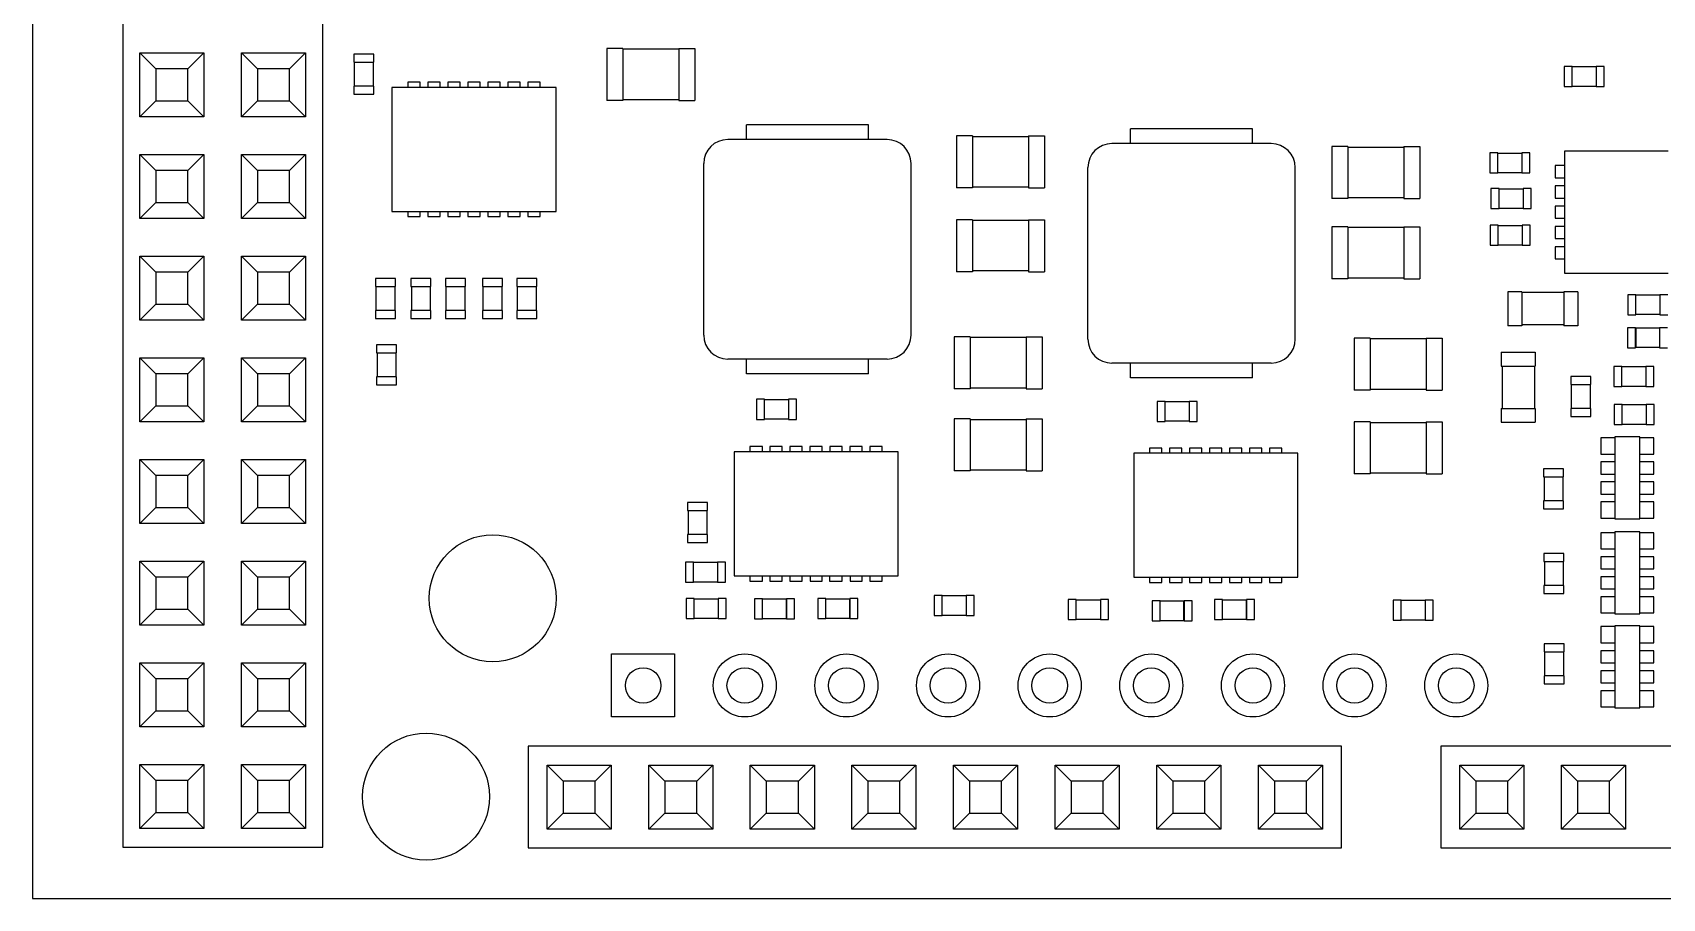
# Model space of a CAD drawing. Extents: x 0 to 723, y 0 to 367.
# Drawn here: x 577.7 to 629.4, y 255.1 to 282.6 of the extents above; entities that cross this region are included whole.
import ezdxf

# ---------------------------------------------------------------- set-up
doc = ezdxf.new("R2010")
doc.units = 0
doc.header["$MEASUREMENT"] = 0
doc.layers.get('0').update_dxf_attribs({"linetype": 'CONTINUOUS'})

msp = doc.modelspace()

# ---------------------------------------------------------------- linework, layer by layer
at = {"linetype": 'CONTINUOUS'}
for p, q in [((577.711, 364.936), (577.711, 255.081)), ((580.571, 314.771), (580.571, 256.706)), ((586.921, 256.706), (586.921, 314.771)), ((595.937, 282.056), (595.937, 280.405)), ((596.444, 282.056), (595.937, 282.056)), ((596.444, 282.056), (596.444, 280.405)), ((598.222, 282.031), (596.444, 282.031)), ((598.222, 282.056), (598.222, 280.405)), ((598.222, 282.056), (598.731, 282.056)), ((598.731, 282.056), (598.731, 280.405)), ((581.117, 279.884), (581.117, 281.916)), ((581.625, 281.408), (581.117, 281.916)), ((581.117, 281.916), (583.149, 281.916)), ((581.625, 281.408), (581.625, 280.392)), ((582.641, 281.408), (581.625, 281.408)), ((582.641, 281.408), (583.149, 281.916)), ((582.641, 280.392), (582.641, 281.408)), ((583.149, 281.916), (583.149, 279.884)), ((584.342, 281.916), (584.85, 281.408)), ((584.342, 281.916), (586.374, 281.916)), ((584.342, 279.884), (584.342, 281.916)), ((585.866, 281.408), (584.85, 281.408)), ((584.85, 281.408), (584.85, 280.392)), ((585.866, 281.408), (586.374, 281.916)), ((585.866, 280.392), (585.866, 281.408)), ((586.374, 281.916), (586.374, 279.884)), ((587.906, 281.881), (587.906, 281.627)), ((588.541, 281.881), (587.906, 281.881)), ((587.906, 281.627), (588.541, 281.627)), ((587.918, 281.627), (587.918, 280.865)), ((588.528, 280.865), (588.528, 281.627)), ((588.541, 281.627), (588.541, 281.881)), ((626.318, 281.487), (626.318, 280.852)), ((626.572, 281.487), (626.318, 281.487)), ((626.572, 280.852), (626.572, 281.487)), ((627.334, 281.474), (626.572, 281.474)), ((627.334, 281.487), (627.334, 280.852)), ((627.588, 281.487), (627.334, 281.487)), ((627.588, 280.852), (627.588, 281.487)), ((590.009, 280.989), (589.622, 280.989)), ((589.622, 280.989), (589.622, 280.822)), ((590.009, 280.822), (590.009, 280.989)), ((590.257, 280.989), (590.257, 280.822)), ((590.644, 280.989), (590.257, 280.989)), ((590.644, 280.822), (590.644, 280.989)), ((590.892, 280.989), (590.892, 280.822)), ((591.277, 280.989), (590.892, 280.989)), ((591.277, 280.822), (591.277, 280.989)), ((591.914, 280.989), (591.527, 280.989)), ((591.527, 280.989), (591.527, 280.822)), ((591.914, 280.822), (591.914, 280.989)), ((592.549, 280.989), (592.162, 280.989)), ((592.162, 280.989), (592.162, 280.822)), ((592.549, 280.822), (592.549, 280.989)), ((592.797, 280.989), (592.797, 280.822)), ((593.184, 280.989), (592.797, 280.989)), ((593.184, 280.822), (593.184, 280.989)), ((593.432, 280.989), (593.432, 280.822)), ((593.817, 280.989), (593.432, 280.989)), ((593.817, 280.822), (593.817, 280.989)), ((581.117, 279.884), (581.625, 280.392)), ((581.625, 280.392), (582.641, 280.392)), ((583.149, 279.884), (582.641, 280.392)), ((584.342, 279.884), (584.85, 280.392)), ((584.85, 280.392), (585.866, 280.392)), ((585.866, 280.392), (586.374, 279.884)), ((588.541, 280.865), (587.906, 280.865)), ((587.906, 280.865), (587.906, 280.611)), ((587.906, 280.611), (588.541, 280.611)), ((588.541, 280.611), (588.541, 280.865)), ((589.117, 280.822), (589.117, 276.885)), ((594.324, 280.822), (589.117, 280.822)), ((594.324, 276.885), (594.324, 280.822)), ((596.444, 280.405), (595.937, 280.405)), ((598.222, 280.431), (596.444, 280.431)), ((598.222, 280.405), (598.731, 280.405)), ((626.318, 280.852), (626.572, 280.852)), ((626.572, 280.864), (627.334, 280.864)), ((627.334, 280.852), (627.588, 280.852)), ((583.149, 279.884), (581.117, 279.884)), ((586.374, 279.884), (584.342, 279.884)), ((600.367, 279.166), (600.367, 279.634)), ((604.238, 279.634), (600.367, 279.634)), ((604.238, 279.166), (604.238, 279.634)), ((612.56, 279.037), (612.56, 279.505)), ((616.431, 279.505), (612.56, 279.505)), ((616.431, 279.037), (616.431, 279.505)), ((604.831, 279.166), (599.774, 279.166)), ((607.037, 279.283), (607.037, 277.632)), ((607.545, 279.283), (607.037, 279.283)), ((607.545, 279.283), (607.545, 277.632)), ((609.323, 279.257), (607.545, 279.257)), ((609.323, 279.283), (609.323, 277.632)), ((609.323, 279.283), (609.831, 279.283)), ((609.831, 279.283), (609.831, 277.632)), ((617.024, 279.037), (611.967, 279.037)), ((619.453, 278.945), (618.945, 278.945)), ((618.945, 278.945), (618.945, 277.294)), ((619.453, 278.945), (619.453, 277.294)), ((621.231, 278.919), (619.453, 278.919)), ((621.231, 278.945), (621.739, 278.945)), ((621.231, 278.945), (621.231, 277.294)), ((621.739, 278.945), (621.739, 277.294)), ((581.117, 278.69), (583.149, 278.69)), ((581.117, 276.658), (581.117, 278.69)), ((581.625, 278.182), (581.117, 278.69)), ((582.641, 278.182), (583.149, 278.69)), ((583.149, 278.69), (583.149, 276.658)), ((584.342, 278.69), (584.85, 278.182)), ((584.342, 278.69), (586.374, 278.69)), ((584.342, 276.658), (584.342, 278.69)), ((585.866, 278.182), (586.374, 278.69)), ((586.374, 278.69), (586.374, 276.658)), ((599.012, 272.961), (599.012, 278.404)), ((605.593, 272.961), (605.593, 278.404)), ((624.212, 278.74), (623.958, 278.74)), ((623.958, 278.74), (623.958, 278.105)), ((624.212, 278.105), (624.212, 278.74)), ((624.974, 278.727), (624.212, 278.727)), ((625.228, 278.74), (624.974, 278.74)), ((624.974, 278.74), (624.974, 278.105)), ((625.228, 278.105), (625.228, 278.74)), ((626.034, 278.344), (626.034, 277.956)), ((626.331, 278.344), (626.034, 278.344)), ((626.331, 278.795), (626.331, 274.924)), ((629.624, 278.795), (626.331, 278.795)), ((582.641, 278.182), (581.625, 278.182)), ((581.625, 278.182), (581.625, 277.166)), ((582.641, 277.166), (582.641, 278.182)), ((585.866, 278.182), (584.85, 278.182)), ((584.85, 278.182), (584.85, 277.166)), ((585.866, 277.166), (585.866, 278.182)), ((611.205, 272.832), (611.205, 278.275)), ((617.786, 272.832), (617.786, 278.275)), ((623.958, 278.105), (624.212, 278.105)), ((624.212, 278.118), (624.974, 278.118)), ((624.974, 278.105), (625.228, 278.105)), ((626.034, 277.956), (626.331, 277.956)), ((607.545, 277.632), (607.037, 277.632)), ((609.323, 277.657), (607.545, 277.657)), ((609.323, 277.632), (609.831, 277.632)), ((619.453, 277.294), (618.945, 277.294)), ((621.231, 277.319), (619.453, 277.319)), ((621.231, 277.294), (621.739, 277.294)), ((624.253, 277.608), (623.999, 277.608)), ((623.999, 277.608), (623.999, 276.973)), ((624.253, 276.973), (624.253, 277.608)), ((625.015, 277.595), (624.253, 277.595)), ((625.015, 277.608), (625.015, 276.973)), ((625.269, 277.608), (625.015, 277.608)), ((625.269, 276.973), (625.269, 277.608)), ((626.034, 277.698), (626.034, 277.311)), ((626.331, 277.698), (626.034, 277.698)), ((626.034, 277.311), (626.331, 277.311)), ((581.117, 276.658), (581.625, 277.166)), ((581.625, 277.166), (582.641, 277.166)), ((583.149, 276.658), (582.641, 277.166)), ((584.342, 276.658), (584.85, 277.166)), ((584.85, 277.166), (585.866, 277.166)), ((585.866, 277.166), (586.374, 276.658)), ((589.117, 276.885), (594.324, 276.885)), ((589.622, 276.885), (589.622, 276.719)), ((590.009, 276.719), (590.009, 276.885)), ((590.257, 276.885), (590.257, 276.719)), ((590.644, 276.719), (590.644, 276.885)), ((590.892, 276.885), (590.892, 276.719)), ((591.279, 276.719), (591.279, 276.885)), ((591.527, 276.885), (591.527, 276.719)), ((591.914, 276.719), (591.914, 276.885)), ((592.162, 276.885), (592.162, 276.719)), ((592.549, 276.719), (592.549, 276.885)), ((592.797, 276.885), (592.797, 276.719)), ((593.184, 276.719), (593.184, 276.885)), ((593.432, 276.885), (593.432, 276.719)), ((593.819, 276.719), (593.819, 276.885)), ((623.999, 276.973), (624.253, 276.973)), ((624.253, 276.985), (625.015, 276.985)), ((625.015, 276.973), (625.269, 276.973)), ((626.034, 277.053), (626.034, 276.666)), ((626.331, 277.053), (626.034, 277.053)), ((583.149, 276.658), (581.117, 276.658)), ((586.374, 276.658), (584.342, 276.658)), ((589.622, 276.719), (590.009, 276.719)), ((590.257, 276.719), (590.644, 276.719)), ((590.892, 276.719), (591.279, 276.719)), ((591.527, 276.719), (591.914, 276.719)), ((592.162, 276.719), (592.549, 276.719)), ((592.797, 276.719), (593.184, 276.719)), ((593.432, 276.719), (593.819, 276.719)), ((607.545, 276.622), (607.037, 276.622)), ((607.037, 276.622), (607.037, 274.971)), ((607.545, 276.622), (607.545, 274.971)), ((609.323, 276.597), (607.545, 276.597)), ((609.323, 276.622), (609.323, 274.971)), ((609.323, 276.622), (609.831, 276.622)), ((609.831, 276.622), (609.831, 274.971)), ((618.945, 276.396), (618.945, 274.745)), ((619.453, 276.396), (618.945, 276.396)), ((619.453, 276.396), (619.453, 274.745)), ((621.231, 276.371), (619.453, 276.371)), ((621.231, 276.396), (621.231, 274.745)), ((621.231, 276.396), (621.739, 276.396)), ((621.739, 276.396), (621.739, 274.745)), ((624.226, 276.446), (623.972, 276.446)), ((623.972, 276.446), (623.972, 275.811)), ((624.226, 275.811), (624.226, 276.446)), ((624.988, 276.433), (624.226, 276.433)), ((624.988, 276.446), (624.988, 275.811)), ((625.242, 276.446), (624.988, 276.446)), ((625.242, 275.811), (625.242, 276.446)), ((626.034, 276.666), (626.331, 276.666)), ((626.034, 276.408), (626.034, 276.021)), ((626.331, 276.408), (626.034, 276.408)), ((623.972, 275.811), (624.226, 275.811)), ((624.226, 275.824), (624.988, 275.824)), ((624.988, 275.811), (625.242, 275.811)), ((626.034, 276.021), (626.331, 276.021)), ((626.331, 275.763), (626.034, 275.763)), ((626.034, 275.763), (626.034, 275.376)), ((581.625, 274.956), (581.117, 275.464)), ((581.117, 275.464), (583.149, 275.464)), ((581.117, 273.432), (581.117, 275.464)), ((582.641, 274.956), (583.149, 275.464)), ((583.149, 275.464), (583.149, 273.432)), ((584.342, 275.464), (584.85, 274.956)), ((584.342, 275.464), (586.374, 275.464)), ((584.342, 273.432), (584.342, 275.464)), ((585.866, 274.956), (586.374, 275.464)), ((586.374, 275.464), (586.374, 273.432)), ((626.034, 275.376), (626.331, 275.376)), ((582.641, 274.956), (581.625, 274.956)), ((581.625, 274.956), (581.625, 273.94)), ((582.641, 273.94), (582.641, 274.956)), ((585.866, 274.956), (584.85, 274.956)), ((584.85, 274.956), (584.85, 273.94)), ((585.866, 273.94), (585.866, 274.956)), ((588.598, 274.753), (588.598, 274.499)), ((589.233, 274.753), (588.598, 274.753)), ((589.233, 274.499), (589.233, 274.753)), ((589.721, 274.758), (589.721, 274.504)), ((590.356, 274.758), (589.721, 274.758)), ((590.356, 274.504), (590.356, 274.758)), ((591.453, 274.758), (590.818, 274.758)), ((590.818, 274.758), (590.818, 274.504)), ((591.453, 274.504), (591.453, 274.758)), ((591.989, 274.759), (591.989, 274.505)), ((592.624, 274.759), (591.989, 274.759)), ((592.624, 274.505), (592.624, 274.759)), ((593.082, 274.753), (593.082, 274.499)), ((593.717, 274.753), (593.082, 274.753)), ((593.717, 274.499), (593.717, 274.753)), ((607.545, 274.971), (607.037, 274.971)), ((609.323, 274.997), (607.545, 274.997)), ((609.323, 274.971), (609.831, 274.971)), ((619.453, 274.745), (618.945, 274.745)), ((621.231, 274.771), (619.453, 274.771)), ((621.231, 274.745), (621.739, 274.745)), ((626.331, 274.924), (629.624, 274.924)), ((588.598, 274.499), (589.233, 274.499)), ((588.61, 274.499), (588.61, 273.737)), ((589.22, 273.737), (589.22, 274.499)), ((589.721, 274.504), (590.356, 274.504)), ((589.734, 274.504), (589.734, 273.742)), ((590.343, 273.742), (590.343, 274.504)), ((590.818, 274.504), (591.453, 274.504)), ((590.831, 274.504), (590.831, 273.742)), ((591.44, 273.742), (591.44, 274.504)), ((591.989, 274.505), (592.624, 274.505)), ((592.002, 274.505), (592.002, 273.743)), ((592.611, 273.743), (592.611, 274.505)), ((593.082, 274.499), (593.717, 274.499)), ((593.094, 274.499), (593.094, 273.737)), ((593.703, 273.737), (593.703, 274.499)), ((624.53, 274.338), (624.53, 273.259)), ((624.975, 274.338), (624.53, 274.338)), ((624.975, 274.338), (624.975, 273.259)), ((626.308, 274.313), (624.975, 274.313)), ((626.753, 274.338), (626.308, 274.338)), ((626.308, 274.338), (626.308, 273.259)), ((626.753, 274.338), (626.753, 273.259)), ((628.596, 274.242), (628.342, 274.242)), ((628.342, 274.242), (628.342, 273.607)), ((628.596, 273.607), (628.596, 274.242)), ((629.358, 274.23), (628.596, 274.23)), ((629.358, 274.242), (629.358, 273.607)), ((629.612, 274.242), (629.358, 274.242)), ((581.117, 273.432), (581.625, 273.94)), ((581.625, 273.94), (582.641, 273.94)), ((583.149, 273.432), (582.641, 273.94)), ((584.342, 273.432), (584.85, 273.94)), ((584.85, 273.94), (585.866, 273.94)), ((585.866, 273.94), (586.374, 273.432)), ((589.233, 273.737), (588.598, 273.737)), ((588.598, 273.737), (588.598, 273.483)), ((589.233, 273.483), (589.233, 273.737)), ((589.721, 273.742), (589.721, 273.488)), ((590.356, 273.742), (589.721, 273.742)), ((590.356, 273.488), (590.356, 273.742)), ((590.818, 273.742), (590.818, 273.488)), ((591.453, 273.742), (590.818, 273.742)), ((591.453, 273.488), (591.453, 273.742)), ((591.989, 273.743), (591.989, 273.489)), ((592.624, 273.743), (591.989, 273.743)), ((592.624, 273.489), (592.624, 273.743)), ((593.082, 273.737), (593.082, 273.483)), ((593.717, 273.737), (593.082, 273.737)), ((593.717, 273.483), (593.717, 273.737)), ((583.149, 273.432), (581.117, 273.432)), ((586.374, 273.432), (584.342, 273.432)), ((588.598, 273.483), (589.233, 273.483)), ((589.721, 273.488), (590.356, 273.488)), ((590.818, 273.488), (591.453, 273.488)), ((591.989, 273.489), (592.624, 273.489)), ((593.082, 273.483), (593.717, 273.483)), ((624.975, 273.259), (624.53, 273.259)), ((626.308, 273.284), (624.975, 273.284)), ((626.753, 273.259), (626.308, 273.259)), ((628.59, 273.192), (628.336, 273.192)), ((628.336, 273.192), (628.336, 272.557)), ((628.342, 273.607), (628.596, 273.607)), ((628.59, 272.557), (628.59, 273.192)), ((628.591, 273.183), (628.591, 272.574)), ((629.352, 273.183), (628.591, 273.183)), ((628.596, 273.62), (629.358, 273.62)), ((629.352, 273.192), (629.352, 272.557)), ((629.606, 273.192), (629.352, 273.192)), ((629.358, 273.607), (629.612, 273.607)), ((588.63, 272.656), (588.63, 272.402)), ((589.265, 272.656), (588.63, 272.656)), ((589.265, 272.402), (589.265, 272.656)), ((606.959, 272.905), (606.959, 271.254)), ((607.467, 272.905), (606.959, 272.905)), ((607.467, 272.905), (607.467, 271.254)), ((609.245, 272.879), (607.467, 272.879)), ((609.245, 272.905), (609.245, 271.254)), ((609.245, 272.905), (609.753, 272.905)), ((609.753, 272.905), (609.753, 271.254)), ((619.655, 272.863), (619.655, 271.212)), ((620.163, 272.863), (619.655, 272.863)), ((620.163, 272.863), (620.163, 271.212)), ((621.941, 272.838), (620.163, 272.838)), ((621.941, 272.863), (622.449, 272.863)), ((621.941, 272.863), (621.941, 271.212)), ((622.449, 272.863), (622.449, 271.212)), ((581.625, 271.73), (581.117, 272.238)), ((581.117, 272.238), (583.149, 272.238)), ((581.117, 270.206), (581.117, 272.238)), ((582.641, 271.73), (583.149, 272.238)), ((583.149, 272.238), (583.149, 270.206)), ((584.342, 270.206), (584.342, 272.238)), ((584.342, 272.238), (584.85, 271.73)), ((584.342, 272.238), (586.374, 272.238)), ((585.866, 271.73), (586.374, 272.238)), ((586.374, 272.238), (586.374, 270.206)), ((588.63, 272.402), (589.265, 272.402)), ((588.643, 272.402), (588.643, 271.64)), ((589.252, 271.64), (589.252, 272.402)), ((604.831, 272.199), (599.774, 272.199)), ((600.367, 271.731), (600.367, 272.199)), ((604.238, 271.731), (604.238, 272.199)), ((624.325, 272.413), (625.405, 272.413)), ((624.325, 272.413), (624.325, 271.969)), ((625.405, 272.413), (625.405, 271.969)), ((628.336, 272.557), (628.59, 272.557)), ((628.591, 272.574), (629.352, 272.574)), ((629.352, 272.557), (629.606, 272.557)), ((582.641, 271.73), (581.625, 271.73)), ((581.625, 271.73), (581.625, 270.714)), ((582.641, 270.714), (582.641, 271.73)), ((584.85, 271.73), (584.85, 270.714)), ((585.866, 271.73), (584.85, 271.73)), ((585.866, 270.714), (585.866, 271.73)), ((589.265, 271.64), (588.63, 271.64)), ((588.63, 271.64), (588.63, 271.386)), ((589.265, 271.386), (589.265, 271.64)), ((604.238, 271.731), (600.367, 271.731)), ((617.024, 272.07), (611.967, 272.07)), ((612.56, 271.602), (612.56, 272.07)), ((616.431, 271.602), (612.56, 271.602)), ((616.431, 271.602), (616.431, 272.07)), ((624.325, 271.969), (625.405, 271.969)), ((624.351, 271.969), (624.351, 270.635)), ((625.38, 271.969), (625.38, 270.635)), ((627.168, 271.646), (626.533, 271.646)), ((626.533, 271.646), (626.533, 271.392)), ((627.168, 271.392), (627.168, 271.646)), ((628.152, 271.967), (627.898, 271.967)), ((627.898, 271.967), (627.898, 271.332)), ((628.152, 271.332), (628.152, 271.967)), ((628.914, 271.954), (628.152, 271.954)), ((628.914, 271.967), (628.914, 271.332)), ((629.168, 271.967), (628.914, 271.967)), ((629.168, 271.332), (629.168, 271.967)), ((588.63, 271.386), (589.265, 271.386)), ((607.467, 271.254), (606.959, 271.254)), ((609.245, 271.279), (607.467, 271.279)), ((609.245, 271.254), (609.753, 271.254)), ((620.163, 271.212), (619.655, 271.212)), ((621.941, 271.238), (620.163, 271.238)), ((621.941, 271.212), (622.449, 271.212)), ((626.533, 271.392), (627.168, 271.392)), ((626.546, 271.392), (626.546, 270.63)), ((627.155, 270.63), (627.155, 271.392)), ((627.898, 271.332), (628.152, 271.332)), ((628.152, 271.344), (628.914, 271.344)), ((628.914, 271.332), (629.168, 271.332)), ((581.117, 270.206), (581.625, 270.714)), ((581.625, 270.714), (582.641, 270.714)), ((583.149, 270.206), (582.641, 270.714)), ((584.342, 270.206), (584.85, 270.714)), ((584.85, 270.714), (585.866, 270.714)), ((585.866, 270.714), (586.374, 270.206)), ((600.945, 270.921), (600.691, 270.921)), ((600.691, 270.921), (600.691, 270.286)), ((600.945, 270.286), (600.945, 270.921)), ((601.707, 270.908), (600.945, 270.908)), ((601.707, 270.921), (601.707, 270.286)), ((601.961, 270.921), (601.707, 270.921)), ((601.961, 270.286), (601.961, 270.921)), ((613.4, 270.856), (613.4, 270.221)), ((613.654, 270.856), (613.4, 270.856)), ((613.654, 270.221), (613.654, 270.856)), ((614.416, 270.844), (613.654, 270.844)), ((614.416, 270.856), (614.416, 270.221)), ((614.67, 270.856), (614.416, 270.856)), ((614.67, 270.221), (614.67, 270.856)), ((624.325, 270.635), (624.325, 270.191)), ((624.325, 270.635), (625.405, 270.635)), ((625.405, 270.635), (625.405, 270.191)), ((626.533, 270.63), (626.533, 270.376)), ((627.168, 270.63), (626.533, 270.63)), ((627.168, 270.376), (627.168, 270.63)), ((628.159, 270.758), (627.905, 270.758)), ((627.905, 270.758), (627.905, 270.123)), ((628.159, 270.123), (628.159, 270.758)), ((628.921, 270.745), (628.159, 270.745)), ((628.921, 270.758), (628.921, 270.123)), ((629.175, 270.758), (628.921, 270.758)), ((629.175, 270.123), (629.175, 270.758)), ((583.149, 270.206), (581.117, 270.206)), ((586.374, 270.206), (584.342, 270.206)), ((600.691, 270.286), (600.945, 270.286)), ((600.945, 270.298), (601.707, 270.298)), ((601.707, 270.286), (601.961, 270.286)), ((607.467, 270.3), (606.959, 270.3)), ((606.959, 270.3), (606.959, 268.649)), ((607.467, 270.3), (607.467, 268.649)), ((609.245, 270.274), (607.467, 270.274)), ((609.245, 270.3), (609.753, 270.3)), ((609.245, 270.3), (609.245, 268.649)), ((609.753, 270.3), (609.753, 268.649)), ((613.4, 270.221), (613.654, 270.221)), ((613.654, 270.234), (614.416, 270.234)), ((614.416, 270.221), (614.67, 270.221)), ((619.655, 270.203), (619.655, 268.552)), ((620.163, 270.203), (619.655, 270.203)), ((620.163, 270.203), (620.163, 268.552)), ((621.941, 270.178), (620.163, 270.178)), ((621.941, 270.203), (621.941, 268.552)), ((621.941, 270.203), (622.449, 270.203)), ((622.449, 270.203), (622.449, 268.552)), ((624.325, 270.191), (625.405, 270.191)), ((626.533, 270.376), (627.168, 270.376)), ((627.905, 270.123), (628.159, 270.123)), ((628.159, 270.135), (628.921, 270.135)), ((628.921, 270.123), (629.175, 270.123)), ((627.485, 269.701), (627.485, 269.184)), ((627.929, 269.701), (627.485, 269.701)), ((628.725, 269.728), (627.929, 269.728)), ((627.929, 269.728), (627.929, 267.123)), ((628.725, 267.123), (628.725, 269.728)), ((629.169, 269.701), (628.725, 269.701)), ((629.169, 269.184), (629.169, 269.701)), ((581.625, 268.505), (581.117, 269.013)), ((581.117, 269.013), (583.149, 269.013)), ((581.117, 266.981), (581.117, 269.013)), ((582.641, 268.505), (583.149, 269.013)), ((583.149, 269.013), (583.149, 266.981)), ((584.342, 266.981), (584.342, 269.013)), ((584.342, 269.013), (584.85, 268.505)), ((584.342, 269.013), (586.374, 269.013)), ((585.866, 268.505), (586.374, 269.013)), ((586.374, 269.013), (586.374, 266.981)), ((599.974, 269.257), (599.974, 265.32)), ((605.181, 269.257), (599.974, 269.257)), ((600.479, 269.423), (600.479, 269.257)), ((600.875, 269.423), (600.479, 269.423)), ((600.875, 269.257), (600.875, 269.423)), ((601.114, 269.423), (601.114, 269.257)), ((601.501, 269.423), (601.114, 269.423)), ((601.501, 269.257), (601.501, 269.423)), ((601.749, 269.423), (601.749, 269.257)), ((602.139, 269.423), (601.749, 269.423)), ((602.139, 269.257), (602.139, 269.423)), ((602.771, 269.423), (602.384, 269.423)), ((602.384, 269.423), (602.384, 269.257)), ((602.771, 269.257), (602.771, 269.423)), ((603.406, 269.423), (603.019, 269.423)), ((603.019, 269.423), (603.019, 269.257)), ((603.406, 269.257), (603.406, 269.423)), ((603.654, 269.423), (603.654, 269.257)), ((604.041, 269.423), (603.654, 269.423)), ((604.041, 269.257), (604.041, 269.423)), ((604.289, 269.423), (604.289, 269.257)), ((604.675, 269.423), (604.289, 269.423)), ((604.675, 269.257), (604.675, 269.423)), ((605.181, 265.32), (605.181, 269.257)), ((612.659, 269.21), (612.659, 265.273)), ((617.866, 269.21), (612.659, 269.21)), ((613.164, 269.376), (613.164, 269.21)), ((613.551, 269.376), (613.164, 269.376)), ((613.551, 269.21), (613.551, 269.376)), ((613.799, 269.376), (613.799, 269.21)), ((614.186, 269.376), (613.799, 269.376)), ((614.186, 269.21), (614.186, 269.376)), ((614.821, 269.376), (614.434, 269.376)), ((614.434, 269.376), (614.434, 269.21)), ((614.821, 269.21), (614.821, 269.376)), ((615.069, 269.376), (615.069, 269.21)), ((615.456, 269.376), (615.069, 269.376)), ((615.456, 269.21), (615.456, 269.376)), ((615.704, 269.376), (615.704, 269.21)), ((616.091, 269.376), (615.704, 269.376)), ((616.091, 269.21), (616.091, 269.376)), ((616.726, 269.376), (616.339, 269.376)), ((616.339, 269.376), (616.339, 269.21)), ((616.726, 269.21), (616.726, 269.376)), ((616.974, 269.376), (616.974, 269.21)), ((617.359, 269.376), (616.974, 269.376)), ((617.359, 269.21), (617.359, 269.376)), ((617.866, 265.273), (617.866, 269.21)), ((627.485, 269.184), (627.929, 269.184)), ((628.725, 269.184), (629.169, 269.184)), ((582.641, 268.505), (581.625, 268.505)), ((581.625, 268.505), (581.625, 267.489)), ((582.641, 267.489), (582.641, 268.505)), ((584.85, 268.505), (584.85, 267.489)), ((585.866, 268.505), (584.85, 268.505)), ((585.866, 267.489), (585.866, 268.505)), ((607.467, 268.649), (606.959, 268.649)), ((609.245, 268.674), (607.467, 268.674)), ((609.245, 268.649), (609.753, 268.649)), ((620.163, 268.552), (619.655, 268.552)), ((621.941, 268.577), (620.163, 268.577)), ((621.941, 268.552), (622.449, 268.552)), ((625.67, 268.715), (625.67, 268.461)), ((626.305, 268.715), (625.67, 268.715)), ((626.305, 268.461), (626.305, 268.715)), ((627.485, 268.936), (627.485, 268.549)), ((627.929, 268.936), (627.485, 268.936)), ((627.485, 268.549), (627.929, 268.549)), ((629.169, 268.936), (628.725, 268.936)), ((628.725, 268.549), (629.169, 268.549)), ((629.169, 268.549), (629.169, 268.936)), ((625.67, 268.461), (626.305, 268.461)), ((625.683, 268.461), (625.683, 267.699)), ((626.292, 267.699), (626.292, 268.461)), ((627.485, 268.301), (627.485, 267.914)), ((627.929, 268.301), (627.485, 268.301)), ((629.169, 268.301), (628.725, 268.301)), ((629.169, 267.914), (629.169, 268.301)), ((581.117, 266.981), (581.625, 267.489)), ((581.625, 267.489), (582.641, 267.489)), ((583.149, 266.981), (582.641, 267.489)), ((584.342, 266.981), (584.85, 267.489)), ((584.85, 267.489), (585.866, 267.489)), ((585.866, 267.489), (586.374, 266.981)), ((598.501, 267.647), (598.501, 267.393)), ((599.136, 267.647), (598.501, 267.647)), ((599.136, 267.393), (599.136, 267.647)), ((625.67, 267.699), (625.67, 267.445)), ((626.305, 267.699), (625.67, 267.699)), ((625.67, 267.445), (626.305, 267.445)), ((626.305, 267.445), (626.305, 267.699)), ((627.485, 267.914), (627.929, 267.914)), ((627.485, 267.668), (627.485, 267.152)), ((627.929, 267.668), (627.485, 267.668)), ((628.725, 267.914), (629.169, 267.914)), ((629.169, 267.668), (628.725, 267.668)), ((629.169, 267.152), (629.169, 267.668)), ((583.149, 266.981), (581.117, 266.981)), ((586.374, 266.981), (584.342, 266.981)), ((598.501, 267.393), (599.136, 267.393)), ((598.514, 267.393), (598.514, 266.631)), ((599.123, 266.631), (599.123, 267.393)), ((627.485, 267.152), (627.929, 267.152)), ((627.929, 267.123), (628.725, 267.123)), ((628.725, 267.152), (629.169, 267.152)), ((598.501, 266.631), (598.501, 266.377)), ((599.136, 266.631), (598.501, 266.631)), ((599.136, 266.377), (599.136, 266.631)), ((627.929, 266.689), (627.485, 266.689)), ((627.485, 266.689), (627.485, 266.173)), ((628.725, 266.716), (627.929, 266.716)), ((627.929, 266.716), (627.929, 264.112)), ((628.725, 264.112), (628.725, 266.716)), ((629.169, 266.689), (628.725, 266.689)), ((629.169, 266.173), (629.169, 266.689)), ((598.501, 266.377), (599.136, 266.377)), ((625.679, 266.032), (625.679, 265.778)), ((626.314, 266.032), (625.679, 266.032)), ((626.314, 265.778), (626.314, 266.032)), ((627.485, 266.173), (627.929, 266.173)), ((627.485, 265.925), (627.485, 265.538)), ((627.929, 265.925), (627.485, 265.925)), ((628.725, 266.173), (629.169, 266.173)), ((629.169, 265.925), (628.725, 265.925)), ((629.169, 265.538), (629.169, 265.925)), ((581.625, 265.279), (581.117, 265.787)), ((581.117, 265.787), (583.149, 265.787)), ((581.117, 263.755), (581.117, 265.787)), ((582.641, 265.279), (583.149, 265.787)), ((583.149, 265.787), (583.149, 263.755)), ((584.342, 263.755), (584.342, 265.787)), ((584.342, 265.787), (584.85, 265.279)), ((584.342, 265.787), (586.374, 265.787)), ((585.866, 265.279), (586.374, 265.787)), ((586.374, 265.787), (586.374, 263.755)), ((598.687, 265.75), (598.433, 265.75)), ((598.433, 265.75), (598.433, 265.115)), ((598.687, 265.115), (598.687, 265.75)), ((599.449, 265.737), (598.687, 265.737)), ((599.449, 265.75), (599.449, 265.115)), ((599.703, 265.75), (599.449, 265.75)), ((599.703, 265.115), (599.703, 265.75)), ((625.679, 265.778), (626.314, 265.778)), ((625.692, 265.778), (625.692, 265.016)), ((626.301, 265.016), (626.301, 265.778)), ((627.485, 265.538), (627.929, 265.538)), ((628.725, 265.538), (629.169, 265.538)), ((582.641, 265.279), (581.625, 265.279)), ((581.625, 265.279), (581.625, 264.263)), ((582.641, 264.263), (582.641, 265.279)), ((584.85, 265.279), (584.85, 264.263)), ((585.866, 265.279), (584.85, 265.279)), ((585.866, 264.263), (585.866, 265.279)), ((598.433, 265.115), (598.687, 265.115)), ((598.687, 265.127), (599.449, 265.127)), ((599.449, 265.115), (599.703, 265.115)), ((599.974, 265.32), (605.181, 265.32)), ((600.479, 265.32), (600.479, 265.153)), ((600.479, 265.153), (600.875, 265.153)), ((600.875, 265.153), (600.875, 265.32)), ((601.113, 265.32), (601.113, 265.153)), ((601.113, 265.153), (601.501, 265.153)), ((601.501, 265.153), (601.501, 265.32)), ((601.749, 265.32), (601.749, 265.153)), ((601.749, 265.153), (602.136, 265.153)), ((602.136, 265.153), (602.136, 265.32)), ((602.392, 265.32), (602.392, 265.153)), ((602.392, 265.153), (602.771, 265.153)), ((602.771, 265.153), (602.771, 265.32)), ((603.007, 265.32), (603.007, 265.153)), ((603.007, 265.153), (603.406, 265.153)), ((603.406, 265.153), (603.406, 265.32)), ((603.656, 265.32), (603.656, 265.153)), ((603.656, 265.153), (604.041, 265.153)), ((604.041, 265.153), (604.041, 265.32)), ((604.289, 265.32), (604.289, 265.153)), ((604.289, 265.153), (604.676, 265.153)), ((604.676, 265.153), (604.676, 265.32)), ((612.659, 265.273), (617.866, 265.273)), ((613.164, 265.273), (613.164, 265.106)), ((613.164, 265.106), (613.552, 265.106)), ((613.552, 265.106), (613.552, 265.273)), ((613.799, 265.273), (613.799, 265.106)), ((613.799, 265.106), (614.192, 265.106)), ((614.192, 265.106), (614.192, 265.273)), ((614.434, 265.273), (614.434, 265.106)), ((614.434, 265.106), (614.821, 265.106)), ((614.821, 265.106), (614.821, 265.273)), ((615.069, 265.273), (615.069, 265.106)), ((615.069, 265.106), (615.456, 265.106)), ((615.456, 265.106), (615.456, 265.273)), ((615.704, 265.273), (615.704, 265.106)), ((615.704, 265.106), (616.091, 265.106)), ((616.091, 265.106), (616.091, 265.273)), ((616.339, 265.273), (616.339, 265.106)), ((616.339, 265.106), (616.726, 265.106)), ((616.726, 265.106), (616.726, 265.273)), ((616.974, 265.273), (616.974, 265.106)), ((616.974, 265.106), (617.359, 265.106)), ((617.359, 265.106), (617.359, 265.273)), ((625.679, 265.016), (625.679, 264.762)), ((626.314, 265.016), (625.679, 265.016)), ((626.314, 264.762), (626.314, 265.016)), ((627.929, 265.29), (627.485, 265.29)), ((627.485, 265.29), (627.485, 264.903)), ((627.485, 264.903), (627.929, 264.903)), ((629.169, 265.29), (628.725, 265.29)), ((628.725, 264.903), (629.169, 264.903)), ((629.169, 264.903), (629.169, 265.29)), ((598.455, 264.596), (598.455, 263.961)), ((598.709, 264.596), (598.455, 264.596)), ((598.709, 263.961), (598.709, 264.596)), ((599.471, 264.583), (598.709, 264.583)), ((599.725, 264.596), (599.471, 264.596)), ((599.471, 264.596), (599.471, 263.961)), ((599.725, 263.961), (599.725, 264.596)), ((600.881, 264.588), (600.627, 264.588)), ((600.627, 264.588), (600.627, 263.953)), ((600.881, 263.953), (600.881, 264.588)), ((601.642, 264.576), (600.881, 264.576)), ((601.642, 263.966), (601.642, 264.576)), ((601.643, 264.588), (601.643, 263.953)), ((601.897, 264.588), (601.643, 264.588)), ((601.897, 263.953), (601.897, 264.588)), ((602.636, 264.596), (602.636, 263.961)), ((602.89, 264.596), (602.636, 264.596)), ((602.89, 263.961), (602.89, 264.596)), ((603.651, 264.583), (602.89, 264.583)), ((603.651, 263.974), (603.651, 264.583)), ((603.906, 264.596), (603.652, 264.596)), ((603.652, 264.596), (603.652, 263.961)), ((603.906, 263.961), (603.906, 264.596)), ((606.323, 264.693), (606.323, 264.058)), ((606.577, 264.693), (606.323, 264.693)), ((606.577, 264.058), (606.577, 264.693)), ((607.339, 264.68), (606.577, 264.68)), ((607.593, 264.693), (607.339, 264.693)), ((607.339, 264.693), (607.339, 264.058)), ((607.593, 264.058), (607.593, 264.693)), ((610.584, 264.564), (610.584, 263.929)), ((610.838, 264.564), (610.584, 264.564)), ((610.838, 263.929), (610.838, 264.564)), ((611.6, 264.551), (610.838, 264.551)), ((611.854, 264.564), (611.6, 264.564)), ((611.6, 264.564), (611.6, 263.929)), ((611.854, 263.929), (611.854, 264.564)), ((613.24, 264.524), (613.24, 263.889)), ((613.494, 264.524), (613.24, 264.524)), ((613.494, 263.889), (613.494, 264.524)), ((614.255, 264.511), (613.494, 264.511)), ((614.255, 263.902), (614.255, 264.511)), ((614.256, 264.524), (614.256, 263.889)), ((614.51, 264.524), (614.256, 264.524)), ((614.51, 263.889), (614.51, 264.524)), ((615.481, 264.564), (615.227, 264.564)), ((615.227, 264.564), (615.227, 263.929)), ((615.481, 263.929), (615.481, 264.564)), ((616.242, 264.551), (615.481, 264.551)), ((616.242, 263.941), (616.242, 264.551)), ((616.243, 264.564), (616.243, 263.929)), ((616.497, 264.564), (616.243, 264.564)), ((616.497, 263.929), (616.497, 264.564)), ((621.148, 264.546), (620.894, 264.546)), ((620.894, 264.546), (620.894, 263.911)), ((621.148, 263.911), (621.148, 264.546)), ((621.91, 264.533), (621.148, 264.533)), ((622.164, 264.546), (621.91, 264.546)), ((621.91, 264.546), (621.91, 263.911)), ((622.164, 263.911), (622.164, 264.546)), ((625.679, 264.762), (626.314, 264.762)), ((627.485, 264.657), (627.485, 264.141)), ((627.929, 264.657), (627.485, 264.657)), ((629.169, 264.657), (628.725, 264.657)), ((629.169, 264.141), (629.169, 264.657)), ((581.117, 263.755), (581.625, 264.263)), ((581.625, 264.263), (582.641, 264.263)), ((583.149, 263.755), (582.641, 264.263)), ((584.342, 263.755), (584.85, 264.263)), ((584.85, 264.263), (585.866, 264.263)), ((585.866, 264.263), (586.374, 263.755)), ((598.455, 263.961), (598.709, 263.961)), ((598.709, 263.974), (599.471, 263.974)), ((599.471, 263.961), (599.725, 263.961)), ((600.627, 263.953), (600.881, 263.953)), ((600.881, 263.966), (601.642, 263.966)), ((601.643, 263.953), (601.897, 263.953)), ((602.636, 263.961), (602.89, 263.961)), ((602.89, 263.974), (603.651, 263.974)), ((603.652, 263.961), (603.906, 263.961)), ((606.323, 264.058), (606.577, 264.058)), ((606.577, 264.07), (607.339, 264.07)), ((607.339, 264.058), (607.593, 264.058)), ((610.584, 263.929), (610.838, 263.929)), ((610.838, 263.941), (611.6, 263.941)), ((611.6, 263.929), (611.854, 263.929)), ((613.24, 263.889), (613.494, 263.889)), ((613.494, 263.902), (614.255, 263.902)), ((614.256, 263.889), (614.51, 263.889)), ((615.227, 263.929), (615.481, 263.929)), ((615.481, 263.941), (616.242, 263.941)), ((616.243, 263.929), (616.497, 263.929)), ((620.894, 263.911), (621.148, 263.911)), ((621.148, 263.924), (621.91, 263.924)), ((621.91, 263.911), (622.164, 263.911)), ((627.485, 264.141), (627.929, 264.141)), ((627.929, 264.112), (628.725, 264.112)), ((628.725, 264.141), (629.169, 264.141)), ((583.149, 263.755), (581.117, 263.755)), ((586.374, 263.755), (584.342, 263.755)), ((627.485, 263.706), (627.485, 263.19)), ((627.929, 263.706), (627.485, 263.706)), ((628.725, 263.733), (627.929, 263.733)), ((627.929, 263.733), (627.929, 261.129)), ((628.725, 261.129), (628.725, 263.733)), ((629.169, 263.706), (628.725, 263.706)), ((629.169, 263.19), (629.169, 263.706)), ((596.089, 260.839), (596.089, 262.839)), ((596.089, 262.839), (598.089, 262.839)), ((598.089, 262.839), (598.089, 260.839)), ((625.687, 263.159), (625.687, 262.905)), ((626.322, 263.159), (625.687, 263.159)), ((625.687, 262.905), (626.322, 262.905)), ((625.7, 262.905), (625.7, 262.143)), ((626.309, 262.143), (626.309, 262.905)), ((626.322, 262.905), (626.322, 263.159)), ((627.485, 263.19), (627.929, 263.19)), ((627.929, 262.942), (627.485, 262.942)), ((627.485, 262.942), (627.485, 262.555)), ((628.725, 263.19), (629.169, 263.19)), ((629.169, 262.942), (628.725, 262.942)), ((629.169, 262.555), (629.169, 262.942)), ((581.117, 260.529), (581.117, 262.561)), ((581.625, 262.053), (581.117, 262.561)), ((581.117, 262.561), (583.149, 262.561)), ((582.641, 262.053), (583.149, 262.561)), ((583.149, 262.561), (583.149, 260.529)), ((584.342, 260.529), (584.342, 262.561)), ((584.342, 262.561), (584.85, 262.053)), ((584.342, 262.561), (586.374, 262.561)), ((585.866, 262.053), (586.374, 262.561)), ((586.374, 262.561), (586.374, 260.529)), ((627.485, 262.555), (627.929, 262.555)), ((627.929, 262.307), (627.485, 262.307)), ((627.485, 262.307), (627.485, 261.92)), ((628.725, 262.555), (629.169, 262.555)), ((629.169, 262.307), (628.725, 262.307)), ((629.169, 261.92), (629.169, 262.307)), ((581.625, 262.053), (581.625, 261.037)), ((582.641, 262.053), (581.625, 262.053)), ((582.641, 261.037), (582.641, 262.053)), ((584.85, 262.053), (584.85, 261.037)), ((585.866, 262.053), (584.85, 262.053)), ((585.866, 261.037), (585.866, 262.053)), ((625.687, 262.143), (625.687, 261.889)), ((626.322, 262.143), (625.687, 262.143)), ((625.687, 261.889), (626.322, 261.889)), ((626.322, 261.889), (626.322, 262.143)), ((627.485, 261.92), (627.929, 261.92)), ((628.725, 261.92), (629.169, 261.92)), ((627.929, 261.674), (627.485, 261.674)), ((627.485, 261.674), (627.485, 261.158)), ((629.169, 261.674), (628.725, 261.674)), ((629.169, 261.158), (629.169, 261.674)), ((581.117, 260.529), (581.625, 261.037)), ((581.625, 261.037), (582.641, 261.037)), ((583.149, 260.529), (582.641, 261.037)), ((584.342, 260.529), (584.85, 261.037)), ((584.85, 261.037), (585.866, 261.037)), ((585.866, 261.037), (586.374, 260.529)), ((598.089, 260.839), (596.089, 260.839)), ((627.485, 261.158), (627.929, 261.158)), ((627.929, 261.129), (628.725, 261.129)), ((628.725, 261.158), (629.169, 261.158)), ((583.149, 260.529), (581.117, 260.529)), ((586.374, 260.529), (584.342, 260.529)), ((593.442, 259.908), (593.442, 256.682)), ((619.249, 259.908), (593.442, 259.908)), ((619.249, 256.682), (619.249, 259.908)), ((622.411, 259.908), (622.411, 256.682)), ((648.217, 259.908), (622.411, 259.908)), ((581.117, 257.303), (581.117, 259.335)), ((581.625, 258.827), (581.117, 259.335)), ((581.117, 259.335), (583.149, 259.335)), ((582.641, 258.827), (583.149, 259.335)), ((583.149, 259.335), (583.149, 257.303)), ((584.342, 259.335), (584.85, 258.827)), ((584.342, 259.335), (586.374, 259.335)), ((584.342, 257.303), (584.342, 259.335)), ((585.866, 258.827), (586.374, 259.335)), ((586.374, 259.335), (586.374, 257.303)), ((594.039, 259.311), (596.071, 259.311)), ((594.039, 257.279), (594.039, 259.311)), ((594.039, 259.311), (594.547, 258.803)), ((595.563, 258.803), (596.071, 259.311)), ((596.071, 259.311), (596.071, 257.279)), ((597.265, 259.311), (599.297, 259.311)), ((597.265, 257.279), (597.265, 259.311)), ((597.265, 259.311), (597.773, 258.803)), ((598.789, 258.803), (599.297, 259.311)), ((599.297, 259.311), (599.297, 257.279)), ((600.491, 259.311), (602.523, 259.311)), ((600.491, 257.279), (600.491, 259.311)), ((600.491, 259.311), (600.999, 258.803)), ((602.015, 258.803), (602.523, 259.311)), ((602.523, 259.311), (602.523, 257.279)), ((603.717, 259.311), (605.749, 259.311)), ((603.717, 257.279), (603.717, 259.311)), ((603.717, 259.311), (604.225, 258.803)), ((605.241, 258.803), (605.749, 259.311)), ((605.749, 259.311), (605.749, 257.279)), ((606.942, 259.311), (608.974, 259.311)), ((606.942, 257.279), (606.942, 259.311)), ((606.942, 259.311), (607.45, 258.803)), ((608.466, 258.803), (608.974, 259.311)), ((608.974, 259.311), (608.974, 257.279)), ((610.168, 257.279), (610.168, 259.311)), ((610.168, 259.311), (610.676, 258.803)), ((610.168, 259.311), (612.2, 259.311)), ((611.692, 258.803), (612.2, 259.311)), ((612.2, 259.311), (612.2, 257.279)), ((613.394, 259.311), (615.426, 259.311)), ((613.394, 257.279), (613.394, 259.311)), ((613.394, 259.311), (613.902, 258.803)), ((614.918, 258.803), (615.426, 259.311)), ((615.426, 259.311), (615.426, 257.279)), ((616.62, 259.311), (618.652, 259.311)), ((616.62, 257.279), (616.62, 259.311)), ((616.62, 259.311), (617.128, 258.803)), ((618.144, 258.803), (618.652, 259.311)), ((618.652, 259.311), (618.652, 257.279)), ((623.008, 259.311), (625.04, 259.311)), ((623.008, 257.279), (623.008, 259.311)), ((623.008, 259.311), (623.516, 258.803)), ((624.532, 258.803), (625.04, 259.311)), ((625.04, 259.311), (625.04, 257.279)), ((626.234, 259.311), (628.266, 259.311)), ((626.234, 257.279), (626.234, 259.311)), ((626.234, 259.311), (626.742, 258.803)), ((627.758, 258.803), (628.266, 259.311)), ((628.266, 259.311), (628.266, 257.279)), ((581.625, 258.827), (581.625, 257.811)), ((582.641, 258.827), (581.625, 258.827)), ((582.641, 257.811), (582.641, 258.827)), ((585.866, 258.827), (584.85, 258.827)), ((584.85, 258.827), (584.85, 257.811)), ((585.866, 257.811), (585.866, 258.827)), ((594.547, 258.803), (594.547, 257.787)), ((595.563, 258.803), (594.547, 258.803)), ((595.563, 257.787), (595.563, 258.803)), ((597.773, 258.803), (597.773, 257.787)), ((598.789, 258.803), (597.773, 258.803)), ((598.789, 257.787), (598.789, 258.803)), ((600.999, 258.803), (600.999, 257.787)), ((602.015, 258.803), (600.999, 258.803)), ((602.015, 257.787), (602.015, 258.803)), ((604.225, 258.803), (604.225, 257.787)), ((605.241, 258.803), (604.225, 258.803)), ((605.241, 257.787), (605.241, 258.803)), ((607.45, 258.803), (607.45, 257.787)), ((608.466, 258.803), (607.45, 258.803)), ((608.466, 257.787), (608.466, 258.803)), ((610.676, 258.803), (610.676, 257.787)), ((611.692, 258.803), (610.676, 258.803)), ((611.692, 257.787), (611.692, 258.803)), ((613.902, 258.803), (613.902, 257.787)), ((614.918, 258.803), (613.902, 258.803)), ((614.918, 257.787), (614.918, 258.803)), ((617.128, 258.803), (617.128, 257.787)), ((618.144, 258.803), (617.128, 258.803)), ((618.144, 257.787), (618.144, 258.803)), ((623.516, 258.803), (623.516, 257.787)), ((624.532, 258.803), (623.516, 258.803)), ((624.532, 257.787), (624.532, 258.803)), ((626.742, 258.803), (626.742, 257.787)), ((627.758, 258.803), (626.742, 258.803)), ((627.758, 257.787), (627.758, 258.803)), ((581.117, 257.303), (581.625, 257.811)), ((581.625, 257.811), (582.641, 257.811)), ((583.149, 257.303), (582.641, 257.811)), ((584.342, 257.303), (584.85, 257.811)), ((584.85, 257.811), (585.866, 257.811)), ((585.866, 257.811), (586.374, 257.303)), ((594.039, 257.279), (594.547, 257.787)), ((594.547, 257.787), (595.563, 257.787)), ((595.563, 257.787), (596.071, 257.279)), ((597.265, 257.279), (597.773, 257.787)), ((597.773, 257.787), (598.789, 257.787)), ((598.789, 257.787), (599.297, 257.279)), ((600.491, 257.279), (600.999, 257.787)), ((600.999, 257.787), (602.015, 257.787)), ((602.015, 257.787), (602.523, 257.279)), ((603.717, 257.279), (604.225, 257.787)), ((604.225, 257.787), (605.241, 257.787)), ((605.241, 257.787), (605.749, 257.279)), ((606.942, 257.279), (607.45, 257.787)), ((607.45, 257.787), (608.466, 257.787)), ((608.466, 257.787), (608.974, 257.279)), ((610.168, 257.279), (610.676, 257.787)), ((610.676, 257.787), (611.692, 257.787)), ((611.692, 257.787), (612.2, 257.279)), ((613.394, 257.279), (613.902, 257.787)), ((613.902, 257.787), (614.918, 257.787)), ((614.918, 257.787), (615.426, 257.279)), ((616.62, 257.279), (617.128, 257.787)), ((617.128, 257.787), (618.144, 257.787)), ((618.144, 257.787), (618.652, 257.279)), ((623.008, 257.279), (623.516, 257.787)), ((623.516, 257.787), (624.532, 257.787)), ((624.532, 257.787), (625.04, 257.279)), ((626.234, 257.279), (626.742, 257.787)), ((626.742, 257.787), (627.758, 257.787)), ((627.758, 257.787), (628.266, 257.279)), ((583.149, 257.303), (581.117, 257.303)), ((586.374, 257.303), (584.342, 257.303)), ((596.071, 257.279), (594.039, 257.279)), ((599.297, 257.279), (597.265, 257.279)), ((602.523, 257.279), (600.491, 257.279)), ((605.749, 257.279), (603.717, 257.279)), ((608.974, 257.279), (606.942, 257.279)), ((612.2, 257.279), (610.168, 257.279)), ((615.426, 257.279), (613.394, 257.279)), ((618.652, 257.279), (616.62, 257.279)), ((625.04, 257.279), (623.008, 257.279)), ((628.266, 257.279), (626.234, 257.279)), ((580.571, 256.706), (586.921, 256.706)), ((593.442, 256.682), (619.249, 256.682)), ((622.411, 256.682), (648.217, 256.682)), ((577.711, 255.081), (702.997, 255.081))]:
    msp.add_line(p, q, dxfattribs=at)
for centre, radius in [((592.316, 264.606), 2.016), ((600.315, 261.839), 1), ((603.54, 261.839), 1), ((606.766, 261.839), 1), ((609.992, 261.839), 1), ((613.218, 261.839), 1), ((616.444, 261.839), 1), ((619.669, 261.839), 1), ((622.895, 261.839), 1), ((597.089, 261.839), 0.565), ((600.315, 261.839), 0.565), ((603.54, 261.839), 0.565), ((606.766, 261.839), 0.565), ((609.992, 261.839), 0.565), ((613.218, 261.839), 0.565), ((616.444, 261.839), 0.565), ((619.669, 261.839), 0.565), ((622.895, 261.839), 0.565), ((590.2, 258.311), 2.016)]:
    msp.add_circle(centre, radius, dxfattribs=at)
for centre, start, end in [((599.774, 278.404), 90, 180), ((604.831, 278.404), 0, 90), ((611.967, 278.275), 90, 180), ((617.024, 278.275), 0, 90), ((599.774, 272.961), 180, 270), ((604.831, 272.961), 270, 0), ((611.967, 272.832), 180, 270), ((617.024, 272.832), 270, 0)]:
    msp.add_arc(centre, 0.762, start, end, dxfattribs=at)

doc.saveas('drawing.dxf')
